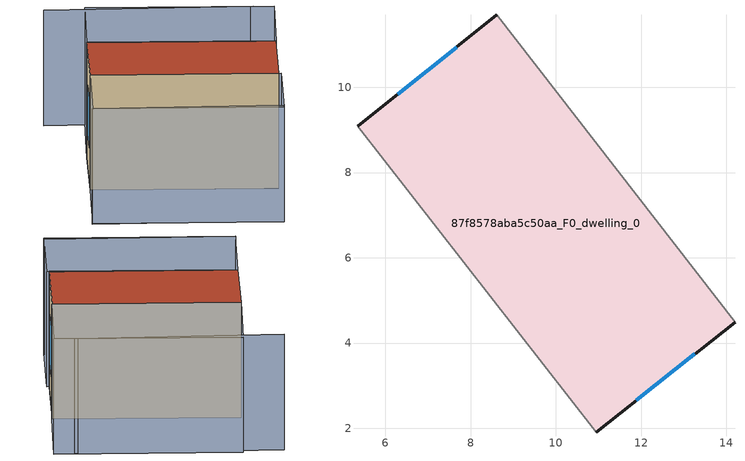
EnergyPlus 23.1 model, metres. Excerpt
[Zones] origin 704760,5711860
87f8578aba5c50aa_F0_dwelling_0
 floor ground (EU_floor_Construction): 14.2,4.49 8.62,11.7 5.35,9.08 10.94,1.91 z0
 wall outside (EU_wall_Construction): 5.35,9.08 8.62,11.7 / 14.2,4.49 10.94,1.91 z0:6
 wall adiabatic (EU_wall_Construction): 8.62,11.7 14.2,4.49 / 10.94,1.91 5.35,9.08 z0:6
 window (EU_Window_Construction): 6.29,9.84 7.67,10.94 / 13.26,3.75 11.88,2.66 z1.73:4.27
 roof outside (EU_roof_Construction): 8.62,11.7 14.2,4.49 10.94,1.91 5.35,9.08 z6
shading: 1.99,6.46 7.81,-0.71 / 17.08,7.97 10.64,15.75 / 1.99,6.45 5.35,9.08 / 5.35,9.08 11.04,1.83 / 11.04,1.83 7.68,-0.8 / 7.68,-0.8 1.99,6.45 / 14.21,4.48 8.62,11.7 / 8.62,11.7 12.09,14.39 / 12.09,14.39 17.69,7.17 / 17.69,7.17 14.21,4.48 z0:6
[Building]
EU S2 Campaign: North Axis=0; Terrain=City; Solar Distribution=FullExterior
[Site:Location]
London: Latitude=51.5; Longitude=-0.5; Time Zone=0; Elevation=25
[SizingPeriod:WeatherFileDays]
AnnualSizingPeriod: Begin Month=1; Begin Day of Month=1; End Month=12; End Day of Month=31; Day of Week for Start Day=Monday; Use Weather File Daylight Saving Period=No; Use Weather File Rain and Snow Indicators=No
[MATERIAL]
EU_InternalMass_Material: Roughness=MediumRough; Thickness=0.1; Conductivity=1; Density=1800; Specific Heat=900; Thermal Absorptance=0.9; Solar Absorptance=0.7; Visible Absorptance=0.7
[MATERIAL:NOMASS] Roughness=MediumRough; Thermal Absorptance=0.9; Solar Absorptance=0.7; Visible Absorptance=0.7
Name | Thermal Resistance
EU_wall_NoMass | 0.724719
EU_roof_NoMass | 2.98947
EU_floor_NoMass | 2.39157
[WINDOWMATERIAL:SIMPLEGLAZINGSYSTEM]
EU_Window_SimpleGlazing: UFactor=2.63425; Solar Heat Gain Coefficient=0.76; Visible Transmittance=0.76
[CONSTRUCTION]
EU_wall_Construction: EU_wall_NoMass
EU_roof_Construction: EU_roof_NoMass
EU_floor_Construction: EU_floor_NoMass
EU_InternalMass_Construction: EU_InternalMass_Material
EU_Window_Construction: EU_Window_SimpleGlazing
[ZONE]
87f8578aba5c50aa_F0_dwelling_0: Type=1; Multiplier=1; Ceiling Height=autocalculate; Volume=227.905; Floor Area=autocalculate; Part of Total Floor Area=Yes
[INTERNALMASS]
87f8578aba5c50aa_F0_dwelling_0_EU_InternalMass: Construction=EU_InternalMass_Construction; Zone or ZoneList=87f8578aba5c50aa_F0_dwelling_0; Surface Area=37.984
[OTHEREQUIPMENT]
EU_Step8_InternalGain_87f8578aba5c50aa_F0_dwelling_0_f000: Fuel Type=Electricity; Zone or ZoneList or Space or SpaceList=87f8578aba5c50aa_F0_dwelling_0; Schedule=EU_Step8_GainSchedule_87f8578aba5c50aa_F0_dwelling_0_f000; Design Level Calculation Method=Watts/Area; Power per Zone Floor Area=1; Fraction Latent=0; Fraction Radiant=0; Fraction Lost=0; Carbon Dioxide Generation Rate=0; EndUse Subcategory=EU_Step8_InternalGains
[ZONEVENTILATION:DESIGNFLOWRATE]
EU_ConstantAir_87f8578aba5c50aa_F0_dwelling_0: Zone or ZoneList or Space or SpaceList=87f8578aba5c50aa_F0_dwelling_0; Schedule=EU_AlwaysOn; Design Flow Rate Calculation Method=AirChanges/Hour; Air Changes per Hour=0.418135; Ventilation Type=Natural; Fan Pressure Rise=0; Fan Total Efficiency=1; Constant Term Coefficient=1; Temperature Term Coefficient=0; Velocity Term Coefficient=0; Velocity Squared Term Coefficient=0; Minimum Indoor Temperature=-100; Maximum Indoor Temperature=100; Delta Temperature=-100; Minimum Outdoor Temperature=-100; Maximum Outdoor Temperature=100; Maximum Wind Speed=40
[HVACTEMPLATE:THERMOSTAT]
EU_HeatOnly_87f8578aba5c50aa_F0_dwelling_0: Constant Heating Setpoint=20; Constant Cooling Setpoint=50
[HVACTEMPLATE:ZONE:IDEALLOADSAIRSYSTEM]
87f8578aba5c50aa_F0_dwelling_0: Template Thermostat=EU_HeatOnly_87f8578aba5c50aa_F0_dwelling_0; System Availability Schedule=EU_AlwaysOn; Maximum Heating Supply Air Temperature=50; Minimum Cooling Supply Air Temperature=13; Maximum Heating Supply Air Humidity Ratio=0.0156; Minimum Cooling Supply Air Humidity Ratio=0.0077; Heating Limit=NoLimit; Cooling Limit=NoLimit; Heating Availability Schedule=EU_AlwaysOn; Cooling Availability Schedule=EU_CoolingOff; Dehumidification Control Type=ConstantSensibleHeatRatio; Cooling Sensible Heat Ratio=0.7; Dehumidification Setpoint=60; Humidification Control Type=None; Humidification Setpoint=30; Outdoor Air Method=None; Outdoor Air Flow Rate per Person=0.00944; Outdoor Air Flow Rate per Zone Floor Area=0; Outdoor Air Flow Rate per Zone=0; Demand Controlled Ventilation Type=None; Outdoor Air Economizer Type=NoEconomizer; Heat Recovery Type=None; Sensible Heat Recovery Effectiveness=0.7; Latent Heat Recovery Effectiveness=0.65
[SIZING:ZONE]
87f8578aba5c50aa_F0_dwelling_0: Zone Cooling Design Supply Air Temperature Input Method=SupplyAirTemperature; Zone Cooling Design Supply Air Temperature=13; Zone Heating Design Supply Air Temperature Input Method=SupplyAirTemperature; Zone Heating Design Supply Air Temperature=50; Zone Cooling Design Supply Air Humidity Ratio=0.008; Zone Heating Design Supply Air Humidity Ratio=0.008; Cooling Design Air Flow Method=DesignDay; Cooling Design Air Flow Rate=0; Cooling Minimum Air Flow per Zone Floor Area=0.000762; Cooling Minimum Air Flow=0; Cooling Minimum Air Flow Fraction=0.2; Heating Design Air Flow Method=DesignDay; Heating Design Air Flow Rate=0; Heating Maximum Air Flow per Zone Floor Area=0.002032; Heating Maximum Air Flow=0.141576; Heating Maximum Air Flow Fraction=0.3; Account for Dedicated Outdoor Air System=No; Dedicated Outdoor Air System Control Strategy=NeutralSupplyAir; Dedicated Outdoor Air Low Setpoint Temperature for Design=autosize; Dedicated Outdoor Air High Setpoint Temperature for Design=autosize; Zone Load Sizing Method=Sensible Load Only No Latent Load; Zone Latent Cooling Design Supply Air Humidity Ratio Input Method=HumidityRatioDifference; Zone Cooling Design Supply Air Humidity Ratio Difference=0.005; Zone Latent Heating Design Supply Air Humidity Ratio Input Method=HumidityRatioDifference; Zone Humidification Design Supply Air Humidity Ratio Difference=0.005
[SCHEDULE:CONSTANT]
Name | Hourly Value
EU_AlwaysOn | 1
EU_CoolingOff | 0
[SCHEDULE:FILE]
EU_Step8_GainSchedule_87f8578aba5c50aa_F0_dwelling_0_f000: File=../../schedules/87f8578aba5c50aa/87f8578aba5c50aa_F0_dwelling_0_f000_gain.csv; Column Number=1; Rows to Skip at Top=0; Number of Hours of Data=8760; Column Separator=Comma; Interpolate to Timestep=No; Minutes per Item=60; Adjust Schedule for Daylight Savings=Yes
